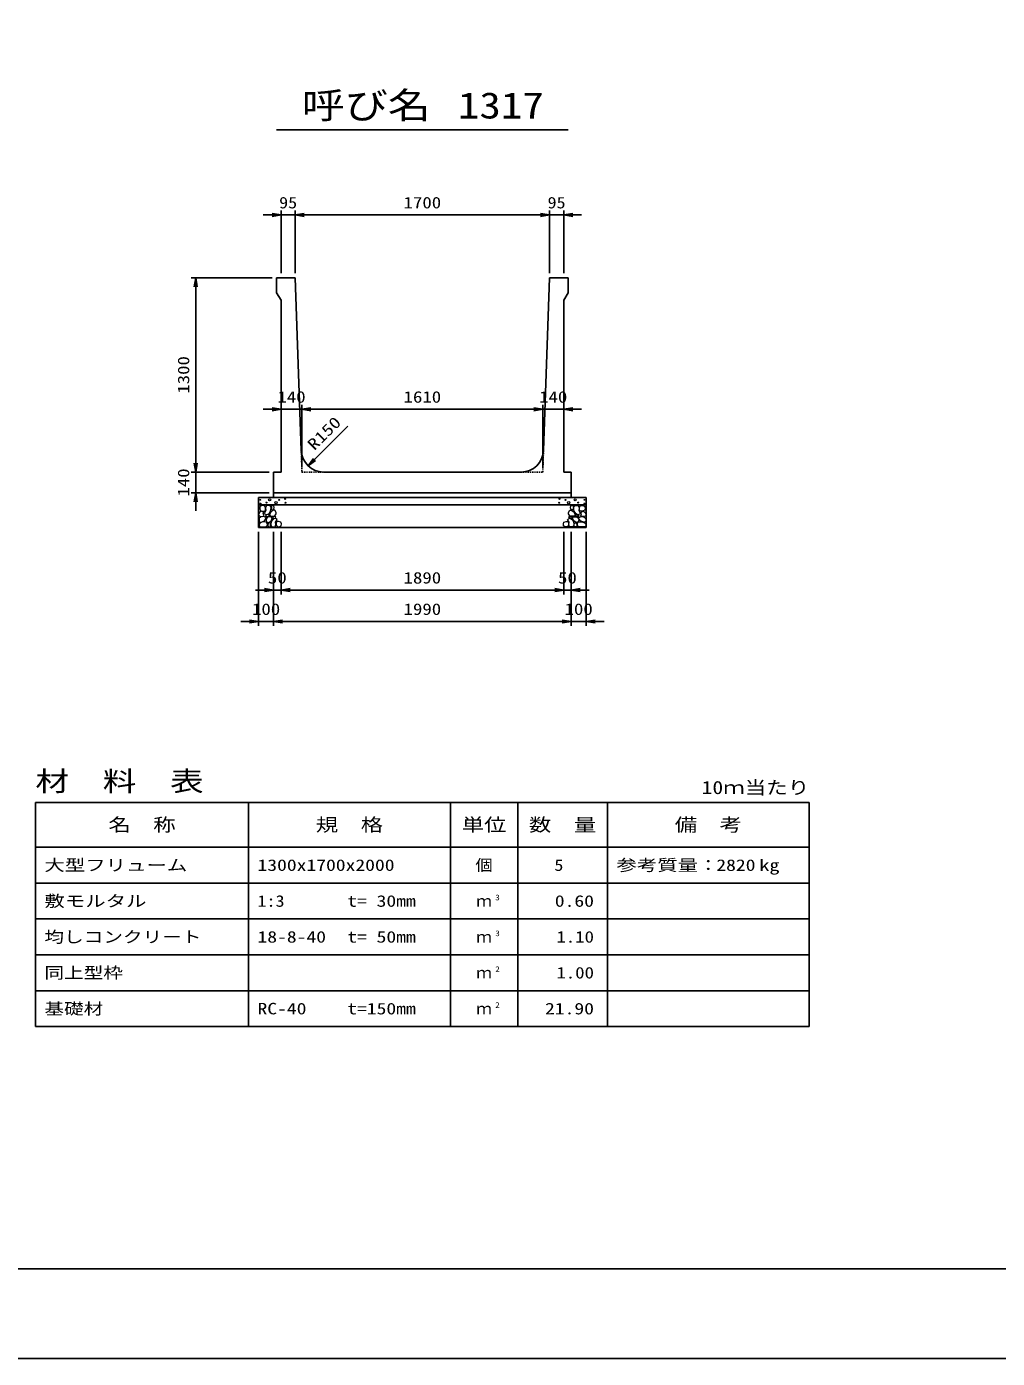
# Model space of a CAD drawing. Units: millimetres at full size. Extents: x 0 to 25230, y 0 to 17820.
# Drawn here: x 8469 to 14960, y 0 to 8910 of the extents above; entities that cross this region are included whole.
import ezdxf
from ezdxf.enums import TextEntityAlignment as Align

# ---------------------------------------------------------------- set-up
doc = ezdxf.new("R2010")
doc.units = ezdxf.units.MM
doc.linetypes.add('DASHED_SPACED', pattern=[12, 6, -6])
for name, color, linetype, lineweight in [('0_2', 7, 'Continuous', 25), ('D-DCR-HCHn', 4, 'Continuous', 9), ('D-MTR-FRAM', 7, 'Continuous', 25), ('D-MTR-LINE', 7, 'Continuous', 25), ('D-STR-DIM', 7, 'Continuous', 25), ('D-STR-STRn', 1, 'Continuous', 25), ('D-TTL', 2, 'Continuous', 25), ('D-TTL-TXT', 7, 'Continuous', 25)]:
    doc.layers.add(name, color=color, linetype=linetype, lineweight=lineweight)
doc.layers.add('D-MTR', color=7, linetype='Continuous')
doc.layers.add('D-MTR-TXT', color=7, linetype='Continuous')
doc.styles.add('ＭＳ ゴシック', font='')
doc.styles.get('ＭＳ ゴシック').set_extended_font_data('MS Gothic')

# ---------------------------------------------------------------- blocks, each defined once
blk = doc.blocks.new('open_arrow')
at = {"color": 0, "linetype": 'Continuous', "lineweight": -2}
blk.add_lwpolyline([(7.5, 1.25), (0, 0), (7.5, -1.25)], dxfattribs=at)

msp = doc.modelspace()

# ---------------------------------------------------------------- linework, layer by layer
at = {"layer": '0_2'}
for p, q in [((10120, 5530), (10120, 5110)), ((10170, 5530), (10170, 5110)), ((10170, 5530), (10170, 5110)), ((12060, 5530), (12060, 5110)), ((10290, 5140), (10000, 5140)), ((12060, 5140), (10170, 5140))]:
    msp.add_line(p, q, dxfattribs=at)
at = {"layer": 'D-DCR-HCHn'}
for points in [[(10058.399, 5703.696), (10042.796, 5707.163), (10028.928, 5700.228), (10027.194, 5684.626), (10030.661, 5672.491), (10047.997, 5667.29), (10060.132, 5667.29), (10065.333, 5675.958), (10065.333, 5695.028)], [(10072.267, 5705.429), (10067.067, 5689.827), (10068.8, 5672.491), (10056.665, 5653.421), (10072.267, 5644.753), (10089.603, 5653.421), (10100.005, 5667.29), (10103.472, 5689.827), (10100.005, 5701.962), (10089.603, 5707.163)], [(10105.206, 5701.962), (10105.206, 5681.159), (10113.874, 5675.958), (10122.542, 5681.159), (10124.275, 5693.294), (10122.542, 5703.696), (10110.407, 5707.163)], [(12124.794, 5701.962), (12124.794, 5681.159), (12116.126, 5675.958), (12107.458, 5681.159), (12105.725, 5693.294), (12107.458, 5703.696), (12119.593, 5707.163)], [(12157.733, 5705.429), (12162.933, 5689.827), (12161.2, 5672.491), (12173.335, 5653.421), (12157.733, 5644.753), (12140.397, 5653.421), (12129.995, 5667.29), (12126.528, 5689.827), (12129.995, 5701.962), (12140.397, 5707.163)], [(12171.601, 5703.696), (12187.204, 5707.163), (12201.072, 5700.228), (12202.806, 5684.626), (12199.339, 5672.491), (12182.003, 5667.29), (12169.868, 5667.29), (12164.667, 5675.958), (12164.667, 5695.028)], [(10025.46, 5660.356), (10020.26, 5644.753), (10027.194, 5634.352), (10044.53, 5632.618), (10056.366, 5637.699), (10051.464, 5649.954), (10054.932, 5656.889), (10047.997, 5663.823), (10037.596, 5667.29)], [(10058.366, 5602.757), (10071.208, 5622.019), (10069.603, 5626.834), (10051.946, 5631.65), (10035.894, 5630.045), (10024.658, 5620.414), (10023.052, 5609.177), (10024.658, 5597.941), (10037.499, 5594.731)], [(10075.735, 5644.753), (10067.067, 5637.819), (10070.534, 5632.618), (10082.669, 5632.618), (10087.87, 5634.352), (10091.337, 5641.286), (10086.136, 5646.487)], [(10103.311, 5602.757), (10111.337, 5622.019), (10104.916, 5630.045), (10085.654, 5630.045), (10077.628, 5626.834), (10069.603, 5615.598), (10069.603, 5605.967), (10077.628, 5593.125), (10087.259, 5591.52)], [(10101.739, 5663.823), (10093.071, 5643.02), (10100.005, 5634.352), (10120.808, 5634.352), (10129.476, 5637.819), (10138.144, 5649.954), (10138.144, 5660.356), (10129.476, 5674.224), (10119.074, 5675.958)], [(10130.599, 5564.232), (10135.415, 5578.679), (10133.81, 5594.731), (10145.046, 5612.388), (10130.599, 5620.414), (10114.548, 5612.388), (10104.916, 5599.546), (10101.706, 5578.679), (10104.916, 5567.443), (10114.548, 5562.627)], [(10127.389, 5620.414), (10135.415, 5626.834), (10132.204, 5631.65), (10120.968, 5631.65), (10116.153, 5630.045), (10112.942, 5623.624), (10117.758, 5618.808)], [(12099.401, 5564.232), (12094.585, 5578.679), (12096.19, 5594.731), (12084.954, 5612.388), (12099.401, 5620.414), (12115.452, 5612.388), (12125.084, 5599.546), (12128.294, 5578.679), (12125.084, 5567.443), (12115.452, 5562.627)], [(12128.261, 5663.823), (12136.929, 5643.02), (12129.995, 5634.352), (12109.192, 5634.352), (12100.524, 5637.819), (12091.856, 5649.954), (12091.856, 5660.356), (12100.524, 5674.224), (12110.926, 5675.958)], [(12102.611, 5620.414), (12094.585, 5626.834), (12097.796, 5631.65), (12109.032, 5631.65), (12113.847, 5630.045), (12117.058, 5623.624), (12112.242, 5618.808)], [(12126.689, 5602.757), (12118.663, 5622.019), (12125.084, 5630.045), (12144.346, 5630.045), (12152.372, 5626.834), (12160.397, 5615.598), (12160.397, 5605.967), (12152.372, 5593.125), (12142.741, 5591.52)], [(12154.265, 5644.753), (12162.933, 5637.819), (12159.466, 5632.618), (12147.331, 5632.618), (12142.13, 5634.352), (12138.663, 5641.286), (12143.864, 5646.487)], [(12171.634, 5602.757), (12158.792, 5622.019), (12160.397, 5626.834), (12178.054, 5631.65), (12194.106, 5630.045), (12205.342, 5620.414), (12206.948, 5609.177), (12205.342, 5597.941), (12192.501, 5594.731)], [(12204.54, 5660.356), (12209.74, 5644.753), (12202.806, 5634.352), (12185.47, 5632.618), (12173.634, 5637.699), (12178.536, 5649.954), (12175.068, 5656.889), (12182.003, 5663.823), (12192.404, 5667.29)], [(10064.787, 5562.627), (10076.023, 5567.443), (10079.234, 5583.494), (10072.813, 5594.731), (10061.577, 5597.941), (10047.13, 5596.336), (10031.078, 5589.915), (10023.052, 5580.284), (10023.052, 5569.048), (10027.868, 5562.627), (10047.13, 5564.232)], [(10100.101, 5567.443), (10100.101, 5586.705), (10092.075, 5591.52), (10084.049, 5586.705), (10082.444, 5575.469), (10084.049, 5565.837), (10095.285, 5562.627)], [(10143.441, 5565.837), (10157.887, 5562.627), (10170.729, 5569.048), (10172.334, 5583.494), (10169.124, 5594.731), (10153.072, 5599.546), (10141.836, 5599.546), (10137.02, 5591.52), (10137.02, 5573.863)], [(12086.559, 5565.837), (12072.113, 5562.627), (12059.271, 5569.048), (12057.666, 5583.494), (12060.876, 5594.731), (12076.928, 5599.546), (12088.164, 5599.546), (12092.98, 5591.52), (12092.98, 5573.863)], [(12129.899, 5567.443), (12129.899, 5586.705), (12137.925, 5591.52), (12145.951, 5586.705), (12147.556, 5575.469), (12145.951, 5565.837), (12134.715, 5562.627)], [(12165.213, 5562.627), (12153.977, 5567.443), (12150.766, 5583.494), (12157.187, 5594.731), (12168.423, 5597.941), (12182.87, 5596.336), (12198.922, 5589.915), (12206.948, 5580.284), (12206.948, 5569.048), (12202.132, 5562.627), (12182.87, 5564.232)]]:
    msp.add_lwpolyline(points, close=True, dxfattribs=at)
for centre, radius in [((10030.727, 5743.955), 3), ((10031.869, 5718.91), 3), ((10072.292, 5725.752), 3), ((10093.336, 5743.955), 7.5), ((10136.664, 5724.961), 7.5), ((10157.708, 5743.164), 3), ((10198.131, 5750.006), 3), ((10199.273, 5724.961), 3), ((12030.727, 5724.961), 3), ((12031.869, 5750.006), 3), ((12072.292, 5743.164), 3), ((12093.336, 5724.961), 7.5), ((12136.664, 5743.955), 7.5), ((12157.708, 5725.752), 3), ((12198.131, 5718.91), 3), ((12199.273, 5743.955), 3)]:
    msp.add_circle(centre, radius, dxfattribs=at)
at = {"layer": 'D-MTR-FRAM'}
for p, q in [((8527.5, 3720), (13702.5, 3720)), ((8527.5, 3720), (8527.5, 2220)), ((13702.5, 3720), (13702.5, 2220)), ((8527.5, 2220), (13702.5, 2220))]:
    msp.add_line(p, q, dxfattribs=at)
at = {"layer": 'D-MTR-LINE'}
for p, q in [((9952.5, 3720), (9952.5, 2220)), ((11302.5, 3720), (11302.5, 2220)), ((11752.5, 3720), (11752.5, 2220)), ((12352.5, 3720), (12352.5, 2220)), ((8527.5, 3420), (13702.5, 3420)), ((8527.5, 3180), (13702.5, 3180)), ((8527.5, 2940), (13702.5, 2940)), ((8527.5, 2700), (13702.5, 2700)), ((8527.5, 2460), (13702.5, 2460))]:
    msp.add_line(p, q, dxfattribs=at)
at = {"layer": 'D-STR-DIM'}
for p, q in [((10170, 7260), (10170, 7680)), ((10265, 7260), (10265, 7680)), ((10265, 7260), (10265, 7680)), ((11965, 7260), (11965, 7680)), ((11965, 7260), (11965, 7680)), ((12060, 7260), (12060, 7680)), ((10050, 7650), (10385, 7650)), ((10265, 7650), (11965, 7650)), ((11845, 7650), (12180, 7650)), ((10110, 7230), (9570, 7230)), ((9600, 7230), (9600, 5930)), ((10050, 6350), (10430, 6350)), ((10310, 5960), (10310, 6380)), ((10310, 5960), (10310, 6380)), ((10310, 6350), (11920, 6350)), ((11800, 6350), (12180, 6350)), ((11920, 5960), (11920, 6380)), ((11920, 5960), (11920, 6380)), ((10350.682, 5972.115), (10615.847, 6237.28)), ((9600, 6050), (9600, 5670)), ((10090, 5930), (9570, 5930)), ((10090, 5930), (9570, 5930)), ((10090, 5790), (9570, 5790)), ((10020, 5530), (10020, 4900)), ((10120, 5530), (10120, 4900)), ((10120, 5530), (10120, 4900)), ((12060, 5530), (12060, 5110)), ((12110, 5530), (12110, 4900)), ((12110, 5530), (12110, 4900)), ((12110, 5530), (12110, 5110)), ((12210, 5530), (12210, 4900)), ((11940, 5140), (12230, 5140)), ((10240, 4930), (9900, 4930)), ((10120, 4930), (12110, 4930)), ((12330, 4930), (11990, 4930))]:
    msp.add_line(p, q, dxfattribs=at)
at = {"layer": 'D-STR-STRn'}
for p, q in [((10140, 7230), (10265, 7230)), ((10140, 7130), (10140, 7230)), ((10265, 7230), (10304.987, 6074.811)), ((11965, 7230), (11925.013, 6074.811)), ((12090, 7230), (11965, 7230)), ((12090, 7130), (12090, 7230)), ((10140, 7130), (10170, 7080)), ((12090, 7130), (12060, 7080)), ((10170, 5930), (10170, 7080)), ((12060, 5930), (12060, 7080)), ((10120, 5930), (10120, 5790)), ((10120, 5930), (10170, 5930)), ((10454.898, 5930), (11775.102, 5930)), ((12060, 5930), (12110, 5930)), ((12110, 5930), (12110, 5790)), ((10020, 5560), (10020, 5760)), ((10020, 5760), (12210, 5760)), ((10020, 5710), (12210, 5710)), ((10120, 5790), (12110, 5790)), ((10120, 5790), (10120, 5760)), ((12110, 5790), (12110, 5760)), ((12210, 5560), (12210, 5760)), ((10020, 5560), (12210, 5560))]:
    msp.add_line(p, q, dxfattribs=at)
at = {"layer": 'D-STR-STRn', "color": 2, "linetype": 'DASHED_SPACED'}
for p, q in [((10304.987, 6074.811), (10310, 5930)), ((11920, 5930), (11925.013, 6074.811)), ((10310, 5930), (10454.898, 5930)), ((11775.102, 5930), (11920, 5930))]:
    msp.add_line(p, q, dxfattribs=at)
at = {"layer": 'D-STR-STRn'}
for centre, start, end in [((10454.898, 6080), 181.98252, 270), ((11775.102, 6080), 270, 358.01748)]:
    msp.add_arc(centre, 150, start, end, dxfattribs=at)
at = {"layer": 'D-TTL'}
for points in [[(0, 0), (25230, 0), (25230, 17820), (0, 17820)], [(600, 600), (24630, 600), (24630, 17220), (600, 17220)]]:
    msp.add_lwpolyline(points, close=True, dxfattribs=at)
at = {"layer": 'D-TTL-TXT'}
msp.add_line((10140, 8220), (12090, 8220), dxfattribs=at)

# ---------------------------------------------------------------- block references
at = {"layer": '0_2', "xscale": 8, "yscale": 8, "rotation": 180}
for p in [(10120, 5140), (12060, 5140)]:
    msp.add_blockref('open_arrow', p, dxfattribs=at)
at = {"layer": '0_2', "xscale": 8, "yscale": 8}
msp.add_blockref('open_arrow', (10170, 5140), dxfattribs=at)
msp.add_blockref('open_arrow', (10170, 5140), dxfattribs=at)
at = {"layer": 'D-STR-DIM', "xscale": 8, "yscale": 8}
for p, rotation in [((10170, 7650), 180), ((11965, 7650), 180), ((11965, 7650), 180), ((9600, 7230), 270), ((10170, 6350), 180), ((11920, 6350), 180), ((11920, 6350), 180), ((9600, 5930), 90), ((9600, 5930), 90), ((10350.682, 5972.115), 45), ((9600, 5790), 270), ((12060, 5140), 180), ((10020, 4930), 180), ((12110, 4930), 180), ((12110, 4930), 180)]:
    msp.add_blockref('open_arrow', p, dxfattribs=dict(at, rotation=rotation))
for p in [(10265, 7650), (10265, 7650), (12060, 7650), (10310, 6350), (10310, 6350), (12060, 6350), (12110, 5140), (10120, 4930), (10120, 4930), (12210, 4930)]:
    msp.add_blockref('open_arrow', p, dxfattribs=at)

# ---------------------------------------------------------------- texts
at = {"layer": '0_2', "style": 'ＭＳ ゴシック', "width": 1.2}
for s, p in [('50', (10145, 5222.5)), ('1890', (11115, 5222.5))]:
    msp.add_text(s, height=76.98, dxfattribs=at).set_placement(p, align=Align.MIDDLE_CENTER)
at = {"layer": 'D-MTR', "style": 'ＭＳ ゴシック', "width": 1.25}
msp.add_text('材\u3000料\u3000表', height=132, dxfattribs=at).set_placement((8527.5, 3756), align=Align.BOTTOM_LEFT)
at = {"layer": 'D-MTR', "style": 'ＭＳ ゴシック', "width": 1.2}
msp.add_text('10ｍ当たり', height=87.98, dxfattribs=at).set_placement((13702.5, 3749), align=Align.BOTTOM_RIGHT)
at = {"layer": 'D-MTR-TXT', "style": 'ＭＳ ゴシック'}
for s, height, width, p in [('名\u3000称', 87.98, 1.25, (9240, 3570)), ('規\u3000格', 87.98, 1.25, (10627.5, 3570)), ('単位', 87.98, 1.25, (11527.5, 3570)), ('数\u3000量', 87.98, 1.25, (12052.5, 3570)), ('備\u3000考', 87.98, 1.25, (13027.5, 3570)), ('個', 76.98, 1.1, (11527.5, 3300))]:
    msp.add_text(s, height=height, dxfattribs=dict(at, width=width)).set_placement(p, align=Align.MIDDLE_CENTER)
for s, width, p in [('大型フリューム', 1.3, (8587.5, 3300)), ('1300x1700x2000', 1.25, (10012.5, 3300)), ('参考質量：    kg', 1.3, (12412.5, 3300)), ('敷モルタル', 1.3, (8587.5, 3060)), ('1:3', 1.15, (10012.5, 3060)), ('t= 30mm', 1.25, (10612.5, 3060)), ('均しコンクリート', 1.25, (8587.5, 2820)), ('18-8-40', 1.25, (10012.5, 2820)), ('t= 50mm', 1.25, (10612.5, 2820)), ('同上型枠', 1.25, (8587.5, 2580)), ('基礎材', 1.25, (8587.5, 2340)), ('RC-40', 1.25, (10012.5, 2340)), ('t=150mm', 1.25, (10612.5, 2340))]:
    msp.add_text(s, height=76.98, dxfattribs=dict(at, width=width)).set_placement(p, align=Align.MIDDLE_LEFT)
for s, width, p in [('5', 1.15, (12057.83, 3300)), ('2820', 1.25, (13342.5, 3300)), ('0.60', 1.25, (12262.5, 3060)), ('1.10', 1.2, (12262.5, 2820)), ('1.00', 1.2, (12262.5, 2580)), ('21.90', 1.25, (12262.5, 2340))]:
    msp.add_text(s, height=76.98, dxfattribs=dict(at, width=width)).set_placement(p, align=Align.MIDDLE_RIGHT)
for p in [(11527.5, 3060), (11527.5, 2820), (11527.5, 2580), (11527.5, 2340)]:
    msp.add_text('ｍ', height=76.98, dxfattribs=at).set_placement(p, align=Align.MIDDLE_CENTER)
at = {"layer": 'D-MTR-TXT', "style": 'ＭＳ ゴシック', "width": 1.15}
for s, p in [('3', (11602.5, 3053)), ('3', (11602.5, 2813)), ('2', (11602.5, 2573)), ('2', (11602.5, 2333))]:
    msp.add_text(s, height=38.49, dxfattribs=at).set_placement(p, align=Align.BOTTOM_LEFT)
at = {"layer": 'D-STR-DIM', "style": 'ＭＳ ゴシック'}
for s, width, p in [('95', 1.15, (10217.5, 7732.5)), ('1700', 1.2, (11115, 7732.5)), ('95', 1.15, (12012.5, 7732.5)), ('140', 1.2, (10240, 6432.5)), ('1610', 1.2, (11115, 6432.5)), ('140', 1.2, (11990, 6432.5)), ('50', 1.2, (12085, 5222.5)), ('100', 1.2, (10070, 5012.5)), ('1990', 1.2, (11115, 5012.5)), ('100', 1.2, (12160, 5012.5))]:
    msp.add_text(s, height=76.98, dxfattribs=dict(at, width=width)).set_placement(p, align=Align.MIDDLE_CENTER)
at = {"layer": 'D-STR-DIM', "style": 'ＭＳ ゴシック', "width": 1.2}
for s, p in [('1300', (9517.5, 6580)), ('140', (9517.5, 5860))]:
    msp.add_text(s, height=76.98, rotation=90, dxfattribs=at).set_placement(p, align=Align.MIDDLE_CENTER)
at = {"layer": 'D-STR-DIM', "style": 'ＭＳ ゴシック', "width": 1.25}
msp.add_text('R150', height=76.98, rotation=45, dxfattribs=at).set_placement((10409.092, 6053.152), align=Align.BOTTOM_LEFT)
at = {"layer": 'D-TTL-TXT', "style": 'ＭＳ ゴシック', "width": 1.2}
for s, p in [('呼び名', (10740, 8242.5)), ('1317', (11640, 8242.5))]:
    msp.add_text(s, height=176, dxfattribs=at).set_placement(p, align=Align.BOTTOM_CENTER)

doc.saveas('drawing.dxf')
